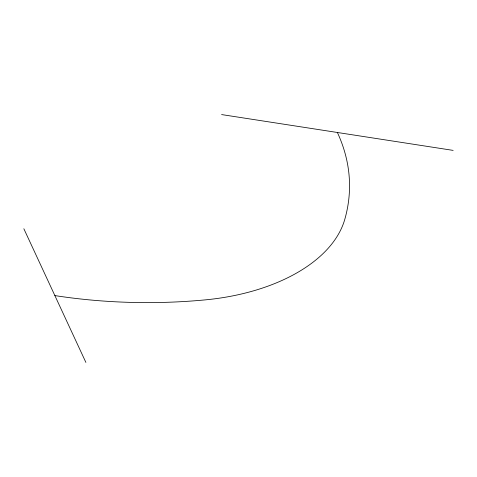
<?xml version="1.0" encoding="UTF-8"?>
<svg xmlns="http://www.w3.org/2000/svg" width="477" height="477" viewBox="0 0 477 477"><rect width="100%" height="100%" fill="white"/><g stroke="black" fill="none" stroke-linecap="round" stroke-linejoin="round"><path stroke-width="0.72" d="M221.602 114.575L453.15 150.392M23.85 228.745L85.89 362.425M54.873 295.585A357.023 206.124 0 0 0 205.235 299.878A169.305 97.743 0 0 0 344.805 219.295A357.023 206.124 0 0 0 337.376 132.481"/></g></svg>
